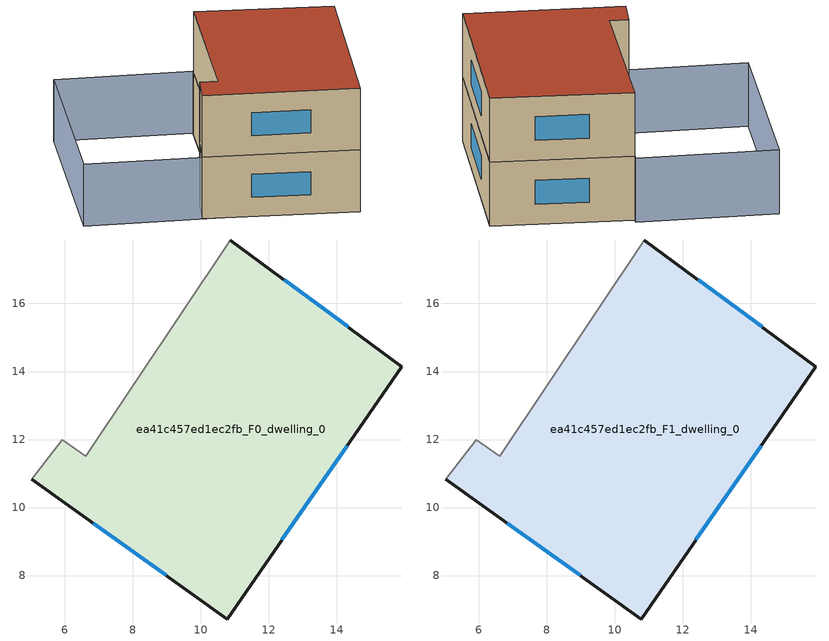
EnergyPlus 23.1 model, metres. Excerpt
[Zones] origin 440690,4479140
ea41c457ed1ec2fb_F0_dwelling_0
 floor ground (EU_floor_Construction): 15.91,14.14 10.79,6.72 5.04,10.83 5.93,11.99 6.62,11.51 10.87,17.87 z0
 wall outside (EU_wall_Construction): 5.04,10.83 10.79,6.72 15.91,14.14 10.87,17.87 z0:3
 wall adiabatic (EU_wall_Construction): 10.87,17.87 6.62,11.51 5.93,11.99 5.04,10.83 z0:3
 window (EU_Window_Construction): 14.34,15.31 12.45,16.7 / 12.39,9.05 14.31,11.82 / 6.84,9.54 8.98,8.01 z0.94:2.06
ea41c457ed1ec2fb_F1_dwelling_0
 floor to ea41c457ed1ec2fb_F0_dwelling_0 (EU_floor_Construction): 15.91,14.14 10.79,6.72 5.04,10.83 5.93,11.99 6.62,11.51 10.87,17.87 z3
 wall outside (EU_wall_Construction): 5.04,10.83 10.79,6.72 15.91,14.14 10.87,17.87 z3:6
 wall adiabatic (EU_wall_Construction): 10.87,17.87 6.62,11.51 5.93,11.99 5.04,10.83 z3:6
 window (EU_Window_Construction): 14.34,15.31 12.45,16.7 / 12.39,9.05 14.31,11.82 / 6.84,9.54 8.98,8.01 z3.94:5.06
 roof outside (EU_roof_Construction): 10.79,6.72 15.91,14.14 10.87,17.87 6.62,11.51 5.93,11.99 5.04,10.83 z6
shading: 0.62,13.79 5.81,21.53 / 5.81,21.53 11,18.05 / 11,18.05 5.82,10.31 / 5.82,10.31 0.62,13.79 z0:3
[Building]
EU S2 Campaign: North Axis=0; Terrain=City; Solar Distribution=FullExterior
[Site:Location]
Madrid: Latitude=40.5; Longitude=-3.5; Time Zone=1; Elevation=609
[SizingPeriod:WeatherFileDays]
AnnualSizingPeriod: Begin Month=1; Begin Day of Month=1; End Month=12; End Day of Month=31; Day of Week for Start Day=Monday; Use Weather File Daylight Saving Period=No; Use Weather File Rain and Snow Indicators=No
[MATERIAL]
EU_InternalMass_Material: Roughness=MediumRough; Thickness=0.1; Conductivity=1; Density=1800; Specific Heat=900; Thermal Absorptance=0.9; Solar Absorptance=0.7; Visible Absorptance=0.7
[MATERIAL:NOMASS] Roughness=MediumRough; Thermal Absorptance=0.9; Solar Absorptance=0.7; Visible Absorptance=0.7
Name | Thermal Resistance
EU_wall_NoMass | 0.461255
EU_roof_NoMass | 0.289352
EU_floor_NoMass | 0.631313
[WINDOWMATERIAL:SIMPLEGLAZINGSYSTEM]
EU_Window_SimpleGlazing: UFactor=3.792; Solar Heat Gain Coefficient=0.85; Visible Transmittance=0.85
[CONSTRUCTION]
EU_wall_Construction: EU_wall_NoMass
EU_roof_Construction: EU_roof_NoMass
EU_floor_Construction: EU_floor_NoMass
EU_Window_Construction: EU_Window_SimpleGlazing
EU_InternalMass_Construction: EU_InternalMass_Material
[ZONE] Type=1; Multiplier=1; Ceiling Height=autocalculate; Floor Area=autocalculate; Part of Total Floor Area=Yes
Name | Volume
ea41c457ed1ec2fb_F0_dwelling_0 | 172.487
ea41c457ed1ec2fb_F1_dwelling_0 | 172.486
[INTERNALMASS] Construction=EU_InternalMass_Construction; Surface Area=57.4955
Name | Zone or ZoneList
ea41c457ed1ec2fb_F0_dwelling_0_EU_InternalMass | ea41c457ed1ec2fb_F0_dwelling_0
ea41c457ed1ec2fb_F1_dwelling_0_EU_InternalMass | ea41c457ed1ec2fb_F1_dwelling_0
[OTHEREQUIPMENT] Fuel Type=Electricity; Design Level Calculation Method=Watts/Area; Power per Zone Floor Area=1; Fraction Latent=0; Fraction Radiant=0; Fraction Lost=0; Carbon Dioxide Generation Rate=0; EndUse Subcategory=EU_Step8_InternalGains
Name | Zone or ZoneList or Space or SpaceList | Schedule
EU_Step8_InternalGain_ea41c457ed1ec2fb_F0_dwelling_0_f000 | ea41c457ed1ec2fb_F0_dwelling_0 | EU_Step8_GainSchedule_ea41c457ed1ec2fb_F0_dwelling_0_f000
EU_Step8_InternalGain_ea41c457ed1ec2fb_F1_dwelling_0_f000 | ea41c457ed1ec2fb_F1_dwelling_0 | EU_Step8_GainSchedule_ea41c457ed1ec2fb_F1_dwelling_0_f000
[ZONEVENTILATION:DESIGNFLOWRATE] Schedule=EU_AlwaysOn; Design Flow Rate Calculation Method=AirChanges/Hour; Air Changes per Hour=0.64; Ventilation Type=Natural; Fan Pressure Rise=0; Fan Total Efficiency=1; Constant Term Coefficient=1; Temperature Term Coefficient=0; Velocity Term Coefficient=0; Velocity Squared Term Coefficient=0; Minimum Indoor Temperature=-100; Maximum Indoor Temperature=100; Delta Temperature=-100; Minimum Outdoor Temperature=-100; Maximum Outdoor Temperature=100; Maximum Wind Speed=40
Name | Zone or ZoneList or Space or SpaceList
EU_ConstantAir_ea41c457ed1ec2fb_F0_dwelling_0 | ea41c457ed1ec2fb_F0_dwelling_0
EU_ConstantAir_ea41c457ed1ec2fb_F1_dwelling_0 | ea41c457ed1ec2fb_F1_dwelling_0
[HVACTEMPLATE:THERMOSTAT] Constant Heating Setpoint=20; Constant Cooling Setpoint=50
EU_HeatOnly_ea41c457ed1ec2fb_F0_dwelling_0; EU_HeatOnly_ea41c457ed1ec2fb_F1_dwelling_0
[HVACTEMPLATE:ZONE:IDEALLOADSAIRSYSTEM] System Availability Schedule=EU_AlwaysOn; Maximum Heating Supply Air Temperature=50; Minimum Cooling Supply Air Temperature=13; Maximum Heating Supply Air Humidity Ratio=0.0156; Minimum Cooling Supply Air Humidity Ratio=0.0077; Heating Limit=NoLimit; Cooling Limit=NoLimit; Heating Availability Schedule=EU_AlwaysOn; Cooling Availability Schedule=EU_CoolingOff; Dehumidification Control Type=ConstantSensibleHeatRatio; Cooling Sensible Heat Ratio=0.7; Dehumidification Setpoint=60; Humidification Control Type=None; Humidification Setpoint=30; Outdoor Air Method=None; Outdoor Air Flow Rate per Person=0.00944; Outdoor Air Flow Rate per Zone Floor Area=0; Outdoor Air Flow Rate per Zone=0; Demand Controlled Ventilation Type=None; Outdoor Air Economizer Type=NoEconomizer; Heat Recovery Type=None; Sensible Heat Recovery Effectiveness=0.7; Latent Heat Recovery Effectiveness=0.65
Name | Template Thermostat
ea41c457ed1ec2fb_F0_dwelling_0 | EU_HeatOnly_ea41c457ed1ec2fb_F0_dwelling_0
ea41c457ed1ec2fb_F1_dwelling_0 | EU_HeatOnly_ea41c457ed1ec2fb_F1_dwelling_0
[SIZING:ZONE] Zone Cooling Design Supply Air Temperature Input Method=SupplyAirTemperature; Zone Cooling Design Supply Air Temperature=13; Zone Heating Design Supply Air Temperature Input Method=SupplyAirTemperature; Zone Heating Design Supply Air Temperature=50; Zone Cooling Design Supply Air Humidity Ratio=0.008; Zone Heating Design Supply Air Humidity Ratio=0.008; Cooling Design Air Flow Method=DesignDay; Cooling Design Air Flow Rate=0; Cooling Minimum Air Flow per Zone Floor Area=0.000762; Cooling Minimum Air Flow=0; Cooling Minimum Air Flow Fraction=0.2; Heating Design Air Flow Method=DesignDay; Heating Design Air Flow Rate=0; Heating Maximum Air Flow per Zone Floor Area=0.002032; Heating Maximum Air Flow=0.141576; Heating Maximum Air Flow Fraction=0.3; Account for Dedicated Outdoor Air System=No; Dedicated Outdoor Air System Control Strategy=NeutralSupplyAir; Dedicated Outdoor Air Low Setpoint Temperature for Design=autosize; Dedicated Outdoor Air High Setpoint Temperature for Design=autosize; Zone Load Sizing Method=Sensible Load Only No Latent Load; Zone Latent Cooling Design Supply Air Humidity Ratio Input Method=HumidityRatioDifference; Zone Cooling Design Supply Air Humidity Ratio Difference=0.005; Zone Latent Heating Design Supply Air Humidity Ratio Input Method=HumidityRatioDifference; Zone Humidification Design Supply Air Humidity Ratio Difference=0.005
ea41c457ed1ec2fb_F0_dwelling_0; ea41c457ed1ec2fb_F1_dwelling_0
[SCHEDULE:CONSTANT]
Name | Hourly Value
EU_AlwaysOn | 1
EU_CoolingOff | 0
[SCHEDULE:FILE] Column Number=1; Rows to Skip at Top=0; Number of Hours of Data=8760; Column Separator=Comma; Interpolate to Timestep=No; Minutes per Item=60; Adjust Schedule for Daylight Savings=Yes
Name | File
EU_Step8_GainSchedule_ea41c457ed1ec2fb_F0_dwelling_0_f000 | ../../schedules/ea41c457ed1ec2fb/ea41c457ed1ec2fb_F0_dwelling_0_f000_gain.csv
EU_Step8_GainSchedule_ea41c457ed1ec2fb_F1_dwelling_0_f000 | ../../schedules/ea41c457ed1ec2fb/ea41c457ed1ec2fb_F1_dwelling_0_f000_gain.csv
